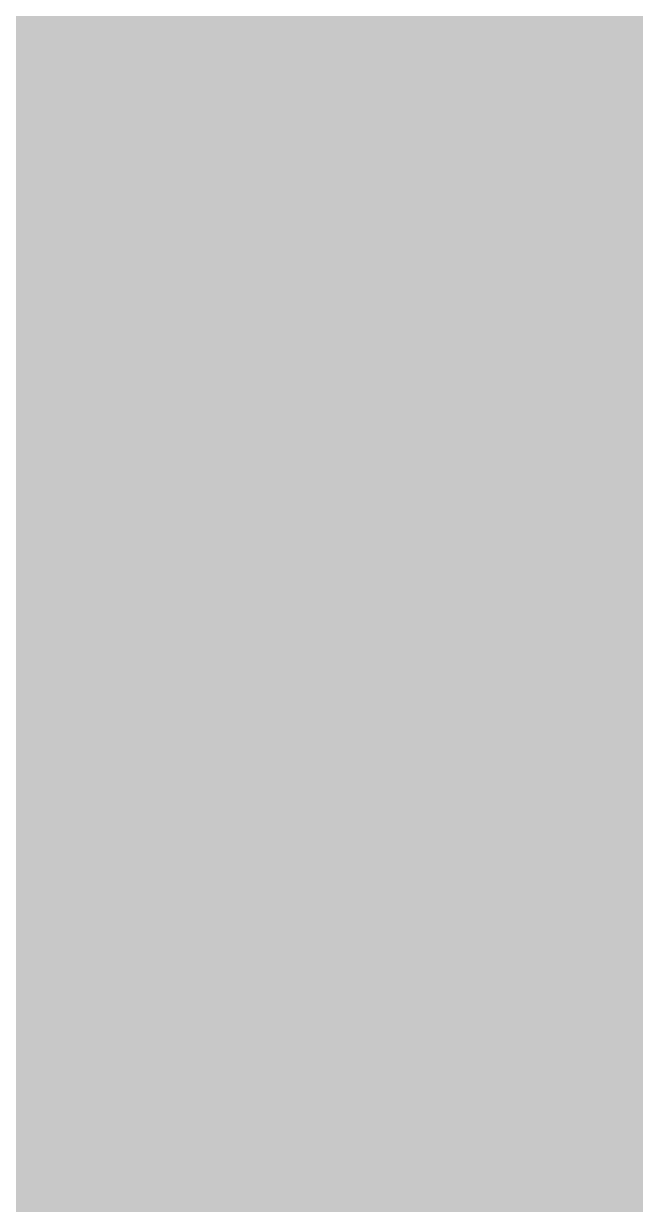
# Model space of a CAD drawing. Header units: inches. Extents: x 0 to 841, y 0 to 594.
# Drawn here: x 344.836 to 345.22, y 551.98 to 552.721 of the extents above; entities that cross this region are included whole.
import ezdxf

# ---------------------------------------------------------------- set-up
doc = ezdxf.new("R2010")
doc.units = ezdxf.units.IN
doc.layers.add('Sheet', color=255, linetype='Continuous')

msp = doc.modelspace()

# ---------------------------------------------------------------- linework, layer by layer
at = {"layer": 'Sheet'}
for points in [[(345.00808, 552.49546, 0.7493, 0.7493, 0), (345.00808, 572.49535, 0.7493, 0.7493, 0)], [(345.00808, 557.49263, 0.29972, 0.29972, 0), (345.00808, 552.49546, 0.29972, 0.29972, 0)], [(345.33372, 552.8885, 0.29972, 0.29972, 0), (345.34494, 552.86604, 0.29972, 0.29972, 0), (345.3674, 552.85481, 0.29972, 0.29972, 0), (345.37863, 552.83235, 0.29972, 0.29972, 0), (345.40109, 552.82112, 0.29972, 0.29972, 0), (345.41232, 552.79866, 0.29972, 0.29972, 0), (345.42355, 552.7762, 0.29972, 0.29972, 0), (345.446, 552.75374, 0.29972, 0.29972, 0), (345.45723, 552.74251, 0.29972, 0.29972, 0), (345.46846, 552.72006, 0.29972, 0.29972, 0), (345.46846, 552.6976, 0.29972, 0.29972, 0), (345.47969, 552.67514, 0.29972, 0.29972, 0), (345.49092, 552.64145, 0.29972, 0.29972, 0), (345.50215, 552.61899, 0.29972, 0.29972, 0), (345.50215, 552.59653, 0.29972, 0.29972, 0), (345.50215, 552.57407, 0.29972, 0.29972, 0), (345.51338, 552.55161, 0.29972, 0.29972, 0), (345.51338, 552.51792, 0.29972, 0.29972, 0), (345.51338, 552.49546, 0.29972, 0.29972, 0)], [(345.33372, 552.8885, 0.29972, 0.29972, 0), (345.34494, 552.86604, 0.29972, 0.29972, 0), (345.3674, 552.85481, 0.29972, 0.29972, 0), (345.37863, 552.83235, 0.29972, 0.29972, 0), (345.40109, 552.82112, 0.29972, 0.29972, 0), (345.41232, 552.79866, 0.29972, 0.29972, 0), (345.42355, 552.7762, 0.29972, 0.29972, 0), (345.446, 552.75374, 0.29972, 0.29972, 0), (345.45723, 552.74251, 0.29972, 0.29972, 0), (345.46846, 552.72006, 0.29972, 0.29972, 0), (345.46846, 552.6976, 0.29972, 0.29972, 0), (345.47969, 552.67514, 0.29972, 0.29972, 0), (345.49092, 552.64145, 0.29972, 0.29972, 0), (345.50215, 552.61899, 0.29972, 0.29972, 0), (345.50215, 552.59653, 0.29972, 0.29972, 0), (345.50215, 552.57407, 0.29972, 0.29972, 0), (345.51338, 552.55161, 0.29972, 0.29972, 0), (345.51338, 552.51792, 0.29972, 0.29972, 0), (345.51338, 552.49546, 0.29972, 0.29972, 0)], [(345.33372, 552.8885, 0.29972, 0.29972, 0), (345.34494, 552.86604, 0.29972, 0.29972, 0), (345.3674, 552.85481, 0.29972, 0.29972, 0), (345.37863, 552.83235, 0.29972, 0.29972, 0), (345.40109, 552.82112, 0.29972, 0.29972, 0), (345.41232, 552.79866, 0.29972, 0.29972, 0), (345.42355, 552.7762, 0.29972, 0.29972, 0), (345.446, 552.75374, 0.29972, 0.29972, 0), (345.45723, 552.74251, 0.29972, 0.29972, 0), (345.46846, 552.72006, 0.29972, 0.29972, 0), (345.46846, 552.6976, 0.29972, 0.29972, 0), (345.47969, 552.67514, 0.29972, 0.29972, 0), (345.49092, 552.64145, 0.29972, 0.29972, 0), (345.50215, 552.61899, 0.29972, 0.29972, 0), (345.50215, 552.59653, 0.29972, 0.29972, 0), (345.50215, 552.57407, 0.29972, 0.29972, 0), (345.51338, 552.55161, 0.29972, 0.29972, 0), (345.51338, 552.51792, 0.29972, 0.29972, 0), (345.51338, 552.49546, 0.29972, 0.29972, 0)], [(345.33372, 552.8885, 0.29972, 0.29972, 0), (345.34494, 552.86604, 0.29972, 0.29972, 0), (345.3674, 552.85481, 0.29972, 0.29972, 0), (345.37863, 552.83235, 0.29972, 0.29972, 0), (345.40109, 552.82112, 0.29972, 0.29972, 0), (345.41232, 552.79866, 0.29972, 0.29972, 0), (345.42355, 552.7762, 0.29972, 0.29972, 0), (345.446, 552.75374, 0.29972, 0.29972, 0), (345.45723, 552.74251, 0.29972, 0.29972, 0), (345.46846, 552.72006, 0.29972, 0.29972, 0), (345.46846, 552.6976, 0.29972, 0.29972, 0), (345.47969, 552.67514, 0.29972, 0.29972, 0), (345.49092, 552.64145, 0.29972, 0.29972, 0), (345.50215, 552.61899, 0.29972, 0.29972, 0), (345.50215, 552.59653, 0.29972, 0.29972, 0), (345.50215, 552.57407, 0.29972, 0.29972, 0), (345.51338, 552.55161, 0.29972, 0.29972, 0), (345.51338, 552.51792, 0.29972, 0.29972, 0), (345.51338, 552.49546, 0.29972, 0.29972, 0)], [(320.01254, 552.49546, 0.7493, 0.7493, 0), (322.51658, 552.49546, 0.7493, 0.7493, 0), (330.00626, 552.49546, 0.7493, 0.7493, 0), (345.00808, 552.49546, 0.7493, 0.7493, 0)], [(345.00808, 537.49274, 0.7493, 0.7493, 0), (345.00808, 552.49546, 0.7493, 0.7493, 0)], [(345.01931, 552.49546, 0.7493, 0.7493, 0), (362.51394, 552.49546, 0.7493, 0.7493, 0), (380.00857, 552.49546, 0.7493, 0.7493, 0)], [(345.00808, 547.4983, 0.29972, 0.29972, 0), (345.00808, 552.49546, 0.29972, 0.29972, 0)], [(345.37863, 552.15858, 0.29972, 0.29972, 0), (345.3674, 552.13612, 0.29972, 0.29972, 0), (345.34494, 552.12489, 0.29972, 0.29972, 0), (345.33372, 552.10243, 0.29972, 0.29972, 0), (345.31126, 552.0912, 0.29972, 0.29972, 0), (345.2888, 552.07997, 0.29972, 0.29972, 0), (345.26634, 552.05751, 0.29972, 0.29972, 0), (345.25511, 552.04628, 0.29972, 0.29972, 0), (345.23266, 552.03505, 0.29972, 0.29972, 0), (345.2102, 552.03505, 0.29972, 0.29972, 0), (345.18774, 552.02382, 0.29972, 0.29972, 0), (345.15405, 552.01259, 0.29972, 0.29972, 0), (345.1316, 552.00136, 0.29972, 0.29972, 0), (345.10914, 552.00136, 0.29972, 0.29972, 0), (345.08668, 552.00136, 0.29972, 0.29972, 0), (345.06422, 551.99013, 0.29972, 0.29972, 0), (345.03054, 551.99013, 0.29972, 0.29972, 0), (345.00808, 551.99013, 0.29972, 0.29972, 0)], [(345.37863, 552.15858, 0.29972, 0.29972, 0), (345.3674, 552.13612, 0.29972, 0.29972, 0), (345.34494, 552.12489, 0.29972, 0.29972, 0), (345.33372, 552.10243, 0.29972, 0.29972, 0), (345.31126, 552.0912, 0.29972, 0.29972, 0), (345.2888, 552.07997, 0.29972, 0.29972, 0), (345.26634, 552.05751, 0.29972, 0.29972, 0), (345.25511, 552.04628, 0.29972, 0.29972, 0), (345.23266, 552.03505, 0.29972, 0.29972, 0), (345.2102, 552.03505, 0.29972, 0.29972, 0), (345.18774, 552.02382, 0.29972, 0.29972, 0), (345.15405, 552.01259, 0.29972, 0.29972, 0), (345.1316, 552.00136, 0.29972, 0.29972, 0), (345.10914, 552.00136, 0.29972, 0.29972, 0), (345.08668, 552.00136, 0.29972, 0.29972, 0), (345.06422, 551.99013, 0.29972, 0.29972, 0), (345.03054, 551.99013, 0.29972, 0.29972, 0), (345.00808, 551.99013, 0.29972, 0.29972, 0)], [(345.37863, 552.15858, 0.29972, 0.29972, 0), (345.3674, 552.13612, 0.29972, 0.29972, 0), (345.34494, 552.12489, 0.29972, 0.29972, 0), (345.33372, 552.10243, 0.29972, 0.29972, 0), (345.31126, 552.0912, 0.29972, 0.29972, 0), (345.2888, 552.07997, 0.29972, 0.29972, 0), (345.26634, 552.05751, 0.29972, 0.29972, 0), (345.25511, 552.04628, 0.29972, 0.29972, 0), (345.23266, 552.03505, 0.29972, 0.29972, 0), (345.2102, 552.03505, 0.29972, 0.29972, 0), (345.18774, 552.02382, 0.29972, 0.29972, 0), (345.15405, 552.01259, 0.29972, 0.29972, 0), (345.1316, 552.00136, 0.29972, 0.29972, 0), (345.10914, 552.00136, 0.29972, 0.29972, 0), (345.08668, 552.00136, 0.29972, 0.29972, 0), (345.06422, 551.99013, 0.29972, 0.29972, 0), (345.03054, 551.99013, 0.29972, 0.29972, 0), (345.00808, 551.99013, 0.29972, 0.29972, 0)], [(345.37863, 552.15858, 0.29972, 0.29972, 0), (345.3674, 552.13612, 0.29972, 0.29972, 0), (345.34494, 552.12489, 0.29972, 0.29972, 0), (345.33372, 552.10243, 0.29972, 0.29972, 0), (345.31126, 552.0912, 0.29972, 0.29972, 0), (345.2888, 552.07997, 0.29972, 0.29972, 0), (345.26634, 552.05751, 0.29972, 0.29972, 0), (345.25511, 552.04628, 0.29972, 0.29972, 0), (345.23266, 552.03505, 0.29972, 0.29972, 0), (345.2102, 552.03505, 0.29972, 0.29972, 0), (345.18774, 552.02382, 0.29972, 0.29972, 0), (345.15405, 552.01259, 0.29972, 0.29972, 0), (345.1316, 552.00136, 0.29972, 0.29972, 0), (345.10914, 552.00136, 0.29972, 0.29972, 0), (345.08668, 552.00136, 0.29972, 0.29972, 0), (345.06422, 551.99013, 0.29972, 0.29972, 0), (345.03054, 551.99013, 0.29972, 0.29972, 0), (345.00808, 551.99013, 0.29972, 0.29972, 0)], [(345.00808, 551.99013, 0.29972, 0.29972, 0), (344.98562, 551.99013, 0.29972, 0.29972, 0), (344.95193, 551.99013, 0.29972, 0.29972, 0), (344.92948, 552.00136, 0.29972, 0.29972, 0), (344.90702, 552.00136, 0.29972, 0.29972, 0), (344.88456, 552.00136, 0.29972, 0.29972, 0), (344.8621, 552.01259, 0.29972, 0.29972, 0), (344.82842, 552.02382, 0.29972, 0.29972, 0), (344.80596, 552.03505, 0.29972, 0.29972, 0), (344.7835, 552.03505, 0.29972, 0.29972, 0), (344.76104, 552.04628, 0.29972, 0.29972, 0), (344.74981, 552.05751, 0.29972, 0.29972, 0), (344.72736, 552.07997, 0.29972, 0.29972, 0), (344.7049, 552.0912, 0.29972, 0.29972, 0), (344.68244, 552.10243, 0.29972, 0.29972, 0)], [(345.00808, 551.99013, 0.29972, 0.29972, 0), (344.98562, 551.99013, 0.29972, 0.29972, 0), (344.95193, 551.99013, 0.29972, 0.29972, 0), (344.92948, 552.00136, 0.29972, 0.29972, 0), (344.90702, 552.00136, 0.29972, 0.29972, 0), (344.88456, 552.00136, 0.29972, 0.29972, 0), (344.8621, 552.01259, 0.29972, 0.29972, 0), (344.82842, 552.02382, 0.29972, 0.29972, 0), (344.80596, 552.03505, 0.29972, 0.29972, 0), (344.7835, 552.03505, 0.29972, 0.29972, 0), (344.76104, 552.04628, 0.29972, 0.29972, 0), (344.74981, 552.05751, 0.29972, 0.29972, 0), (344.72736, 552.07997, 0.29972, 0.29972, 0), (344.7049, 552.0912, 0.29972, 0.29972, 0), (344.68244, 552.10243, 0.29972, 0.29972, 0)], [(345.00808, 551.99013, 0.29972, 0.29972, 0), (344.98562, 551.99013, 0.29972, 0.29972, 0), (344.95193, 551.99013, 0.29972, 0.29972, 0), (344.92948, 552.00136, 0.29972, 0.29972, 0), (344.90702, 552.00136, 0.29972, 0.29972, 0), (344.88456, 552.00136, 0.29972, 0.29972, 0), (344.8621, 552.01259, 0.29972, 0.29972, 0), (344.82842, 552.02382, 0.29972, 0.29972, 0), (344.80596, 552.03505, 0.29972, 0.29972, 0), (344.7835, 552.03505, 0.29972, 0.29972, 0), (344.76104, 552.04628, 0.29972, 0.29972, 0), (344.74981, 552.05751, 0.29972, 0.29972, 0), (344.72736, 552.07997, 0.29972, 0.29972, 0), (344.7049, 552.0912, 0.29972, 0.29972, 0), (344.68244, 552.10243, 0.29972, 0.29972, 0)], [(345.00808, 551.99013, 0.29972, 0.29972, 0), (344.98562, 551.99013, 0.29972, 0.29972, 0), (344.95193, 551.99013, 0.29972, 0.29972, 0), (344.92948, 552.00136, 0.29972, 0.29972, 0), (344.90702, 552.00136, 0.29972, 0.29972, 0), (344.88456, 552.00136, 0.29972, 0.29972, 0), (344.8621, 552.01259, 0.29972, 0.29972, 0), (344.82842, 552.02382, 0.29972, 0.29972, 0), (344.80596, 552.03505, 0.29972, 0.29972, 0), (344.7835, 552.03505, 0.29972, 0.29972, 0), (344.76104, 552.04628, 0.29972, 0.29972, 0), (344.74981, 552.05751, 0.29972, 0.29972, 0), (344.72736, 552.07997, 0.29972, 0.29972, 0), (344.7049, 552.0912, 0.29972, 0.29972, 0), (344.68244, 552.10243, 0.29972, 0.29972, 0)], [(345.2888, 552.07997, 0.09906, 0.09906, 0), (345.26634, 552.05751, 0.09906, 0.09906, 0), (345.25511, 552.04628, 0.09906, 0.09906, 0), (345.23266, 552.03505, 0.09906, 0.09906, 0), (345.2102, 552.03505, 0.09906, 0.09906, 0), (345.18774, 552.02382, 0.09906, 0.09906, 0), (345.15405, 552.01259, 0.09906, 0.09906, 0), (345.1316, 552.00136, 0.09906, 0.09906, 0), (345.10914, 552.00136, 0.09906, 0.09906, 0), (345.08668, 552.00136, 0.09906, 0.09906, 0), (345.06422, 551.99013, 0.09906, 0.09906, 0), (345.03054, 551.99013, 0.09906, 0.09906, 0), (345.00808, 551.99013, 0.09906, 0.09906, 0)], [(345.2888, 552.07997, 0.09906, 0.09906, 0), (345.26634, 552.05751, 0.09906, 0.09906, 0), (345.25511, 552.04628, 0.09906, 0.09906, 0), (345.23266, 552.03505, 0.09906, 0.09906, 0), (345.2102, 552.03505, 0.09906, 0.09906, 0), (345.18774, 552.02382, 0.09906, 0.09906, 0), (345.15405, 552.01259, 0.09906, 0.09906, 0), (345.1316, 552.00136, 0.09906, 0.09906, 0), (345.10914, 552.00136, 0.09906, 0.09906, 0), (345.08668, 552.00136, 0.09906, 0.09906, 0), (345.06422, 551.99013, 0.09906, 0.09906, 0), (345.03054, 551.99013, 0.09906, 0.09906, 0), (345.00808, 551.99013, 0.09906, 0.09906, 0)], [(345.2888, 552.07997, 0.09906, 0.09906, 0), (345.26634, 552.05751, 0.09906, 0.09906, 0), (345.25511, 552.04628, 0.09906, 0.09906, 0), (345.23266, 552.03505, 0.09906, 0.09906, 0), (345.2102, 552.03505, 0.09906, 0.09906, 0), (345.18774, 552.02382, 0.09906, 0.09906, 0), (345.15405, 552.01259, 0.09906, 0.09906, 0), (345.1316, 552.00136, 0.09906, 0.09906, 0), (345.10914, 552.00136, 0.09906, 0.09906, 0), (345.08668, 552.00136, 0.09906, 0.09906, 0), (345.06422, 551.99013, 0.09906, 0.09906, 0), (345.03054, 551.99013, 0.09906, 0.09906, 0), (345.00808, 551.99013, 0.09906, 0.09906, 0)], [(345.2888, 552.07997, 0.09906, 0.09906, 0), (345.26634, 552.05751, 0.09906, 0.09906, 0), (345.25511, 552.04628, 0.09906, 0.09906, 0), (345.23266, 552.03505, 0.09906, 0.09906, 0), (345.2102, 552.03505, 0.09906, 0.09906, 0), (345.18774, 552.02382, 0.09906, 0.09906, 0), (345.15405, 552.01259, 0.09906, 0.09906, 0), (345.1316, 552.00136, 0.09906, 0.09906, 0), (345.10914, 552.00136, 0.09906, 0.09906, 0), (345.08668, 552.00136, 0.09906, 0.09906, 0), (345.06422, 551.99013, 0.09906, 0.09906, 0), (345.03054, 551.99013, 0.09906, 0.09906, 0), (345.00808, 551.99013, 0.09906, 0.09906, 0)], [(345.00808, 551.99013, 0.09906, 0.09906, 0), (344.98562, 551.99013, 0.09906, 0.09906, 0), (344.95193, 551.99013, 0.09906, 0.09906, 0), (344.92948, 552.00136, 0.09906, 0.09906, 0), (344.90702, 552.00136, 0.09906, 0.09906, 0), (344.88456, 552.00136, 0.09906, 0.09906, 0), (344.8621, 552.01259, 0.09906, 0.09906, 0), (344.82842, 552.02382, 0.09906, 0.09906, 0), (344.80596, 552.03505, 0.09906, 0.09906, 0), (344.7835, 552.03505, 0.09906, 0.09906, 0)], [(345.00808, 551.99013, 0.09906, 0.09906, 0), (344.98562, 551.99013, 0.09906, 0.09906, 0), (344.95193, 551.99013, 0.09906, 0.09906, 0), (344.92948, 552.00136, 0.09906, 0.09906, 0), (344.90702, 552.00136, 0.09906, 0.09906, 0), (344.88456, 552.00136, 0.09906, 0.09906, 0), (344.8621, 552.01259, 0.09906, 0.09906, 0), (344.82842, 552.02382, 0.09906, 0.09906, 0), (344.80596, 552.03505, 0.09906, 0.09906, 0), (344.7835, 552.03505, 0.09906, 0.09906, 0)], [(345.00808, 551.99013, 0.09906, 0.09906, 0), (344.98562, 551.99013, 0.09906, 0.09906, 0), (344.95193, 551.99013, 0.09906, 0.09906, 0), (344.92948, 552.00136, 0.09906, 0.09906, 0), (344.90702, 552.00136, 0.09906, 0.09906, 0), (344.88456, 552.00136, 0.09906, 0.09906, 0), (344.8621, 552.01259, 0.09906, 0.09906, 0), (344.82842, 552.02382, 0.09906, 0.09906, 0), (344.80596, 552.03505, 0.09906, 0.09906, 0), (344.7835, 552.03505, 0.09906, 0.09906, 0)], [(345.00808, 551.99013, 0.09906, 0.09906, 0), (344.98562, 551.99013, 0.09906, 0.09906, 0), (344.95193, 551.99013, 0.09906, 0.09906, 0), (344.92948, 552.00136, 0.09906, 0.09906, 0), (344.90702, 552.00136, 0.09906, 0.09906, 0), (344.88456, 552.00136, 0.09906, 0.09906, 0), (344.8621, 552.01259, 0.09906, 0.09906, 0), (344.82842, 552.02382, 0.09906, 0.09906, 0), (344.80596, 552.03505, 0.09906, 0.09906, 0), (344.7835, 552.03505, 0.09906, 0.09906, 0)]]:
    msp.add_lwpolyline(points, format="xyseb", dxfattribs=at)
msp.add_lwpolyline([(344.74586, 552.49991, 0.508, 0.508, 1), (345.25386, 552.49991, 0.508, 0.508, 1)], format="xyseb", close=True, dxfattribs=at)

doc.saveas('drawing.dxf')
